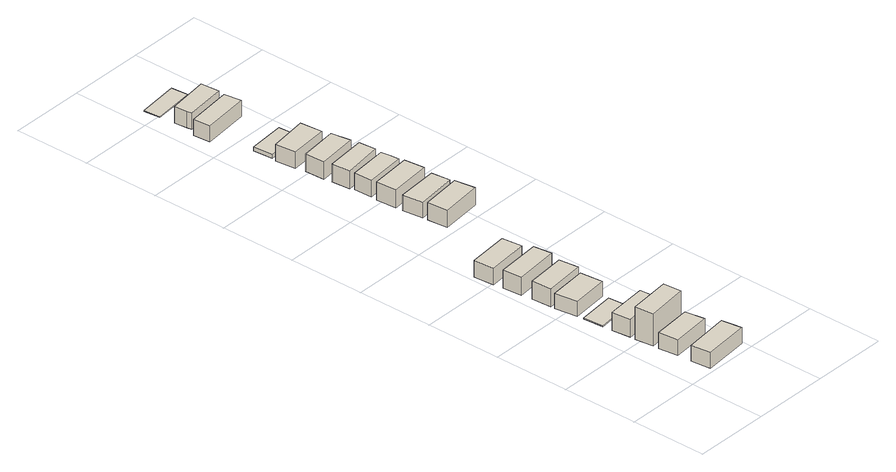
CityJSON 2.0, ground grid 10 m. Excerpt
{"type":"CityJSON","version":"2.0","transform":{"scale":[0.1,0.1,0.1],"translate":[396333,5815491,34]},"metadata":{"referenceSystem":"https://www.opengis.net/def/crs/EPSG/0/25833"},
"CityObjects":{
"building1":{"type":"Building","attributes":{"Gemeindeschluessel":"11000009","BezugspunktDach":"2200","function":"31001_2463","measuredHeight":2.22,"storeysAboveGround":1},"address":[{"country":"Germany","locality":"Berlin","thoroughfareNumber":"2 (71)","thoroughfareName":"Köpenicker Landstraße"}],"geometry":[{"type":"Solid","lod":"1","boundaries":[[[[0,1,2,3,4]],[[5,6,7,8,9]],[[5,9,4,3]],[[6,5,3,2]],[[7,6,2,1]],[[8,7,1,0]],[[9,8,0,4]]]]}]},
"building2":{"type":"Building","attributes":{"Gemeindeschluessel":"11000009","BezugspunktDach":"2200","function":"31001_2463","measuredHeight":2.09,"storeysAboveGround":1},"address":[{"country":"Germany","locality":"Berlin","thoroughfareNumber":"2 (70)","thoroughfareName":"Köpenicker Landstraße"}],"geometry":[{"type":"Solid","lod":"1","boundaries":[[[[10,11,12,13]],[[14,15,16,17]],[[14,17,13,12]],[[15,14,12,11]],[[16,15,11,10]],[[17,16,10,13]]]]}]},
"building3":{"type":"Building","attributes":{"Gemeindeschluessel":"11000009","BezugspunktDach":"2200","function":"31001_2463","measuredHeight":4.39,"storeysAboveGround":1},"address":[{"country":"Germany","locality":"Berlin","thoroughfareNumber":"2 (69)","thoroughfareName":"Köpenicker Landstraße"}],"geometry":[{"type":"Solid","lod":"1","boundaries":[[[[18,19,20,21]],[[22,23,24,25]],[[22,25,21,20]],[[23,22,20,19]],[[24,23,19,18]],[[25,24,18,21]]]]}]},
"building4":{"type":"Building","attributes":{"Gemeindeschluessel":"11000009","BezugspunktDach":"2200","function":"31001_2463","measuredHeight":2.4,"storeysAboveGround":1},"address":[{"country":"Germany","locality":"Berlin","thoroughfareNumber":"2 (68)","thoroughfareName":"Köpenicker Landstraße"}],"geometry":[{"type":"Solid","lod":"1","boundaries":[[[[26,27,28,29]],[[30,31,32,33]],[[30,33,29,28]],[[31,30,28,27]],[[32,31,27,26]],[[33,32,26,29]]]]}]},
"building5":{"type":"Building","attributes":{"Gemeindeschluessel":"11000009","BezugspunktDach":"2200","function":"31001_2463","measuredHeight":0.126,"storeysAboveGround":1},"address":[{"country":"Germany","locality":"Berlin","thoroughfareNumber":"2 (67)","thoroughfareName":"Köpenicker Landstraße"}],"geometry":[{"type":"Solid","lod":"1","boundaries":[[[[34,35,36,37]],[[38,39,40,41]],[[38,41,37,36]],[[39,38,36,35]],[[40,39,35,34]],[[41,40,34,37]]]]}]},
"building6":{"type":"Building","attributes":{"Gemeindeschluessel":"11000009","BezugspunktDach":"2200","function":"31001_2463","measuredHeight":1.97,"storeysAboveGround":1},"address":[{"country":"Germany","locality":"Berlin","thoroughfareNumber":"2 (66)","thoroughfareName":"Köpenicker Landstraße"}],"geometry":[{"type":"Solid","lod":"1","boundaries":[[[[42,43,44,45]],[[46,47,48,49]],[[46,49,45,44]],[[47,46,44,43]],[[48,47,43,42]],[[49,48,42,45]]]]}]},
"building7":{"type":"Building","attributes":{"Gemeindeschluessel":"11000009","BezugspunktDach":"2200","function":"31001_2463","measuredHeight":2.36,"storeysAboveGround":1},"address":[{"country":"Germany","locality":"Berlin","thoroughfareNumber":"2 (65)","thoroughfareName":"Köpenicker Landstraße"}],"geometry":[{"type":"Solid","lod":"1","boundaries":[[[[50,51,52,53]],[[54,55,56,57]],[[54,57,53,52]],[[55,54,52,51]],[[56,55,51,50]],[[57,56,50,53]]]]}]},
"building8":{"type":"Building","attributes":{"Gemeindeschluessel":"11000009","BezugspunktDach":"2200","function":"31001_2463","measuredHeight":2.8,"storeysAboveGround":1},"address":[{"country":"Germany","locality":"Berlin","thoroughfareNumber":"2 (64)","thoroughfareName":"Köpenicker Landstraße"}],"geometry":[{"type":"Solid","lod":"1","boundaries":[[[[58,59,60,61]],[[62,63,64,65]],[[62,65,61,60]],[[63,62,60,59]],[[64,63,59,58]],[[65,64,58,61]]]]}]},
"building9":{"type":"Building","attributes":{"Gemeindeschluessel":"11000009","BezugspunktDach":"2200","function":"31001_2463","measuredHeight":2.26,"storeysAboveGround":1},"address":[{"country":"Germany","locality":"Berlin","thoroughfareNumber":"2 (63)","thoroughfareName":"Köpenicker Landstraße"}],"geometry":[{"type":"Solid","lod":"1","boundaries":[[[[66,67,68,69]],[[70,71,72,73]],[[70,73,69,68]],[[71,70,68,67]],[[72,71,67,66]],[[73,72,66,69]]]]}]},
"building10":{"type":"Building","attributes":{"Gemeindeschluessel":"11000009","BezugspunktDach":"2200","function":"31001_2463","measuredHeight":2.28,"storeysAboveGround":1},"address":[{"country":"Germany","locality":"Berlin","thoroughfareNumber":"2 (87)","thoroughfareName":"Köpenicker Landstraße"}],"geometry":[{"type":"Solid","lod":"1","boundaries":[[[[74,75,76,77]],[[78,79,80,81]],[[78,81,77,76]],[[79,78,76,75]],[[80,79,75,74]],[[81,80,74,77]]]]}]},
"building11":{"type":"Building","attributes":{"Gemeindeschluessel":"11000009","BezugspunktDach":"2200","function":"31001_2463","measuredHeight":2.16,"storeysAboveGround":1},"address":[{"country":"Germany","locality":"Berlin","thoroughfareNumber":"2 (86)","thoroughfareName":"Köpenicker Landstraße"}],"geometry":[{"type":"Solid","lod":"1","boundaries":[[[[82,83,84,85]],[[86,87,88,89]],[[86,89,85,84]],[[87,86,84,83]],[[88,87,83,82]],[[89,88,82,85]]]]}]},
"building12":{"type":"Building","attributes":{"Gemeindeschluessel":"11000009","BezugspunktDach":"2200","function":"31001_2463","measuredHeight":2.4,"storeysAboveGround":1},"address":[{"country":"Germany","locality":"Berlin","thoroughfareNumber":"2 (85)","thoroughfareName":"Köpenicker Landstraße"}],"geometry":[{"type":"Solid","lod":"1","boundaries":[[[[90,91,92,93]],[[94,95,96,97]],[[94,97,93,92]],[[95,94,92,91]],[[96,95,91,90]],[[97,96,90,93]]]]}]},
"building13":{"type":"Building","attributes":{"Gemeindeschluessel":"11000009","BezugspunktDach":"2200","function":"31001_2463","measuredHeight":2.49,"storeysAboveGround":1},"address":[{"country":"Germany","locality":"Berlin","thoroughfareNumber":"2 (84)","thoroughfareName":"Köpenicker Landstraße"}],"geometry":[{"type":"Solid","lod":"1","boundaries":[[[[98,99,100,101,102]],[[103,104,105,106,107]],[[103,107,102,101]],[[104,103,101,100]],[[105,104,100,99]],[[106,105,99,98]],[[107,106,98,102]]]]}]},
"building14":{"type":"Building","attributes":{"Gemeindeschluessel":"11000009","BezugspunktDach":"2200","function":"31001_2463","measuredHeight":2.74,"storeysAboveGround":1},"address":[{"country":"Germany","locality":"Berlin","thoroughfareNumber":"2 (83)","thoroughfareName":"Köpenicker Landstraße"}],"geometry":[{"type":"Solid","lod":"1","boundaries":[[[[108,109,110,111]],[[112,113,114,115]],[[112,115,111,110]],[[113,112,110,109]],[[114,113,109,108]],[[115,114,108,111]]]]}]},
"building15":{"type":"Building","attributes":{"Gemeindeschluessel":"11000009","BezugspunktDach":"2200","function":"31001_2463","measuredHeight":2.29,"storeysAboveGround":1},"address":[{"country":"Germany","locality":"Berlin","thoroughfareNumber":"2 (82)","thoroughfareName":"Köpenicker Landstraße"}],"geometry":[{"type":"Solid","lod":"1","boundaries":[[[[116,117,118,119]],[[120,121,122,123]],[[120,123,119,118]],[[121,120,118,117]],[[122,121,117,116]],[[123,122,116,119]]]]}]},
"building16":{"type":"Building","attributes":{"Gemeindeschluessel":"11000009","BezugspunktDach":"2200","function":"31001_2463","measuredHeight":2.13,"storeysAboveGround":1},"address":[{"country":"Germany","locality":"Berlin","thoroughfareNumber":"2 (81)","thoroughfareName":"Köpenicker Landstraße"}],"geometry":[{"type":"Solid","lod":"1","boundaries":[[[[124,125,126,127]],[[128,129,130,131]],[[128,131,127,126]],[[129,128,126,125]],[[130,129,125,124]],[[131,130,124,127]]]]}]},
"building17":{"type":"Building","attributes":{"Gemeindeschluessel":"11000009","BezugspunktDach":"2200","function":"31001_2463","measuredHeight":0.444,"storeysAboveGround":1},"address":[{"country":"Germany","locality":"Berlin","thoroughfareNumber":"2 (80)","thoroughfareName":"Köpenicker Landstraße"}],"geometry":[{"type":"Solid","lod":"1","boundaries":[[[[132,133,134,135]],[[136,137,138,139]],[[136,139,135,134]],[[137,136,134,133]],[[138,137,133,132]],[[139,138,132,135]]]]}]},
"building18":{"type":"Building","attributes":{"Gemeindeschluessel":"11000009","BezugspunktDach":"2200","function":"31001_2463","measuredHeight":2.06,"storeysAboveGround":1},"address":[{"country":"Germany","locality":"Berlin","thoroughfareNumber":"2 (79)","thoroughfareName":"Köpenicker Landstraße"}],"geometry":[{"type":"Solid","lod":"1","boundaries":[[[[140,141,142,143]],[[144,145,146,147]],[[144,147,143,142]],[[145,144,142,141]],[[146,145,141,140]],[[147,146,140,143]]]]}]},
"building19":{"type":"Building","attributes":{"Gemeindeschluessel":"11000009","BezugspunktDach":"2200","function":"31001_2463","measuredHeight":2.22,"storeysAboveGround":1},"address":[{"country":"Germany","locality":"Berlin","thoroughfareNumber":"2 (78)","thoroughfareName":"Köpenicker Landstraße"}],"geometry":[{"type":"Solid","lod":"1","boundaries":[[[[148,149,150,151,152]],[[153,154,155,156,157]],[[153,157,152,151]],[[154,153,151,150]],[[155,154,150,149]],[[156,155,149,148]],[[157,156,148,152]]]]}]},
"building20":{"type":"Building","attributes":{"Gemeindeschluessel":"11000009","BezugspunktDach":"2200","function":"31001_2463","measuredHeight":0.138,"storeysAboveGround":1},"address":[{"country":"Germany","locality":"Berlin","thoroughfareNumber":"2 (77)","thoroughfareName":"Köpenicker Landstraße"}],"geometry":[{"type":"Solid","lod":"1","boundaries":[[[[158,159,160,161]],[[162,163,164,165]],[[162,165,161,160]],[[163,162,160,159]],[[164,163,159,158]],[[165,164,158,161]]]]}]}
},
"vertices":[
[35,4,26],[96,10,26],[94,23,26],[92,37,26],[32,30,26],[92,37,5],[94,23,5],[96,10,5],[35,4,5],[32,30,5],
[31,48,26],[83,53,26],[79,79,26],[28,74,26],[79,79,5],[83,53,5],[31,48,5],[28,74,5],
[28,81,48],[83,88,48],[81,112,48],[25,106,48],[81,112,5],[83,88,5],[28,81,5],[25,106,5],
[25,112,29],[78,119,29],[76,142,29],[22,137,29],[76,142,5],[78,119,5],[25,112,5],[22,137,5],
[21,149,6],[70,155,6],[68,181,6],[19,176,6],[68,181,5],[70,155,5],[21,149,5],[19,176,5],
[18,184,25],[67,189,25],[64,219,25],[14,214,25],[64,219,5],[67,189,5],[18,184,5],[14,214,5],
[14,219,29],[67,224,29],[64,250,29],[12,245,29],[64,250,5],[67,224,5],[14,219,5],[12,245,5],
[10,259,29],[69,265,29],[66,289,29],[8,284,29],[66,289,5],[69,265,5],[10,259,5],[8,284,5],
[6,296,27],[61,302,27],[58,328,27],[4,323,27],[58,328,5],[61,302,5],[6,296,5],[4,323,5],
[60,410,28],[115,416,28],[111,443,28],[58,437,28],[111,443,5],[115,416,5],[60,410,5],[58,437,5],
[57,443,26],[111,450,26],[108,474,26],[54,470,26],[108,474,5],[111,450,5],[57,443,5],[54,470,5],
[53,479,29],[108,484,29],[105,511,29],[51,506,29],[105,511,5],[108,484,5],[53,479,5],[51,506,5],
[52,514,27],[105,519,27],[104,531,27],[102,543,27],[51,538,27],[102,543,5],[104,531,5],[105,519,5],[52,514,5],[51,538,5],
[49,543,29],[101,550,29],[99,572,29],[47,567,29],[99,572,5],[101,550,5],[49,543,5],[47,567,5],
[46,578,27],[99,584,27],[95,610,27],[45,604,27],[95,610,4],[99,584,4],[46,578,4],[45,604,4],
[43,617,25],[94,622,25],[91,651,25],[40,644,25],[91,651,3],[94,622,3],[43,617,3],[40,644,3],
[42,650,8],[90,655,8],[88,680,8],[40,676,8],[88,680,3],[90,655,3],[42,650,3],[40,676,3],
[21,723,25],[83,730,25],[80,753,25],[19,746,25],[80,753,4],[83,730,4],[21,723,4],[19,746,4],
[25,760,27],[26,754,27],[79,760,27],[77,784,27],[23,777,27],[77,784,5],[79,760,5],[26,754,5],[25,760,5],[23,777,5],
[21,796,6],[75,802,6],[73,824,6],[19,818,6],[73,824,5],[75,802,5],[21,796,5],[19,818,5]
]}
